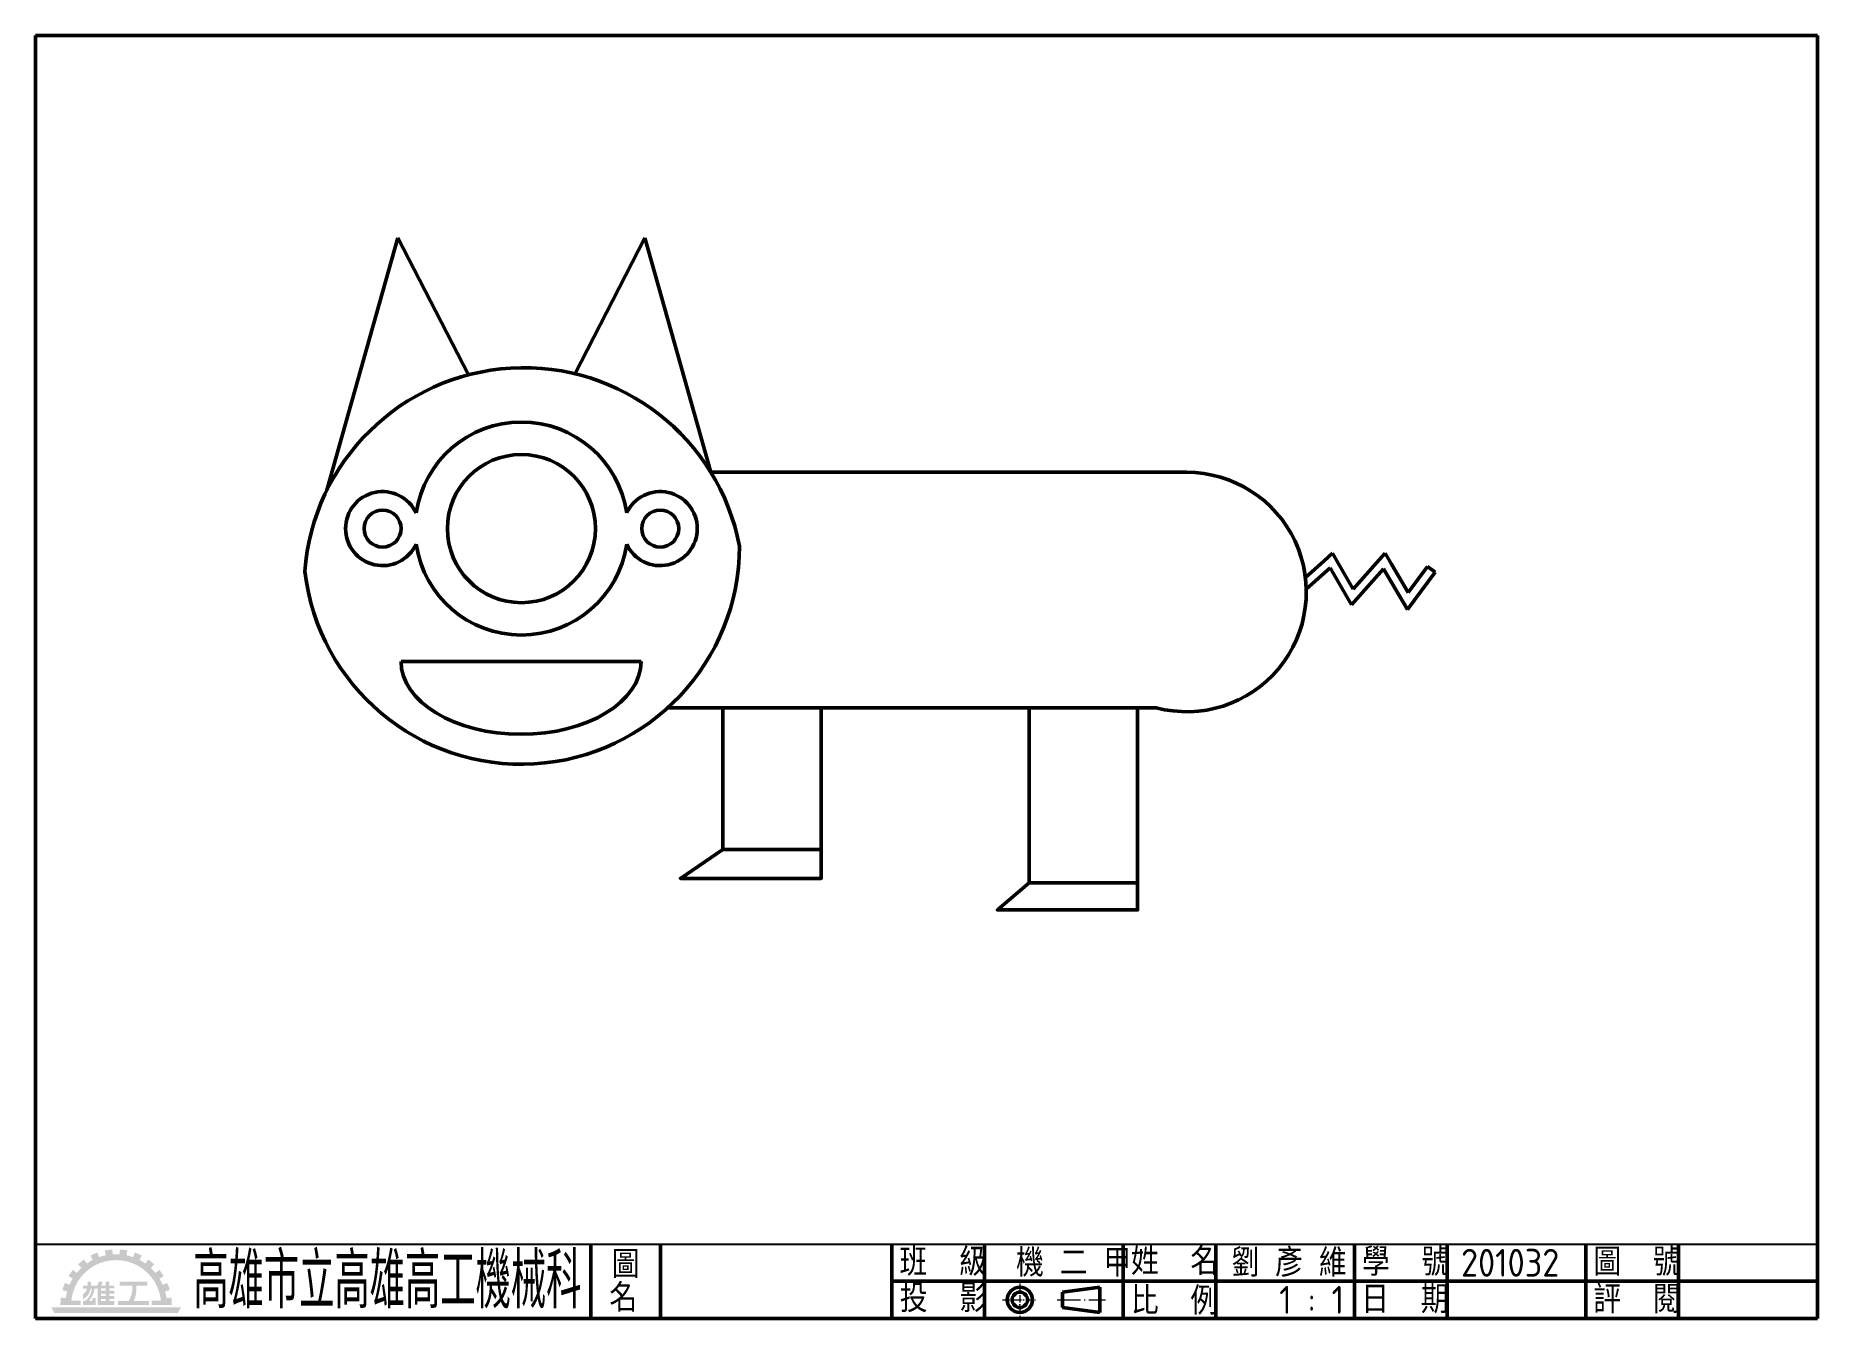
# Model space of a CAD drawing. Extents: x 25 to 410, y 10 to 287.
import ezdxf
from ezdxf.enums import TextEntityAlignment as Align

# ---------------------------------------------------------------- set-up
doc = ezdxf.new("R2010")
doc.units = 0
for name, pattern in [('中心線', [22.2, 20, -1, 0.2, -1]), ('中心線5', [6.8, 5, -0.8, 0.2, -0.8]), ('中心線5偏位', [5.1, 2, -0.5, 0.1, -0.5, 2])]:
    doc.linetypes.add(name, pattern=pattern)
doc.layers.get('0').update_dxf_attribs({"linetype": 'CONTINUOUS'})
for name, color, linetype, lineweight in [('中心線層', 2, '中心線', 18), ('文字層', 6, 'CONTINUOUS', 18), ('輪廓線層', 7, 'CONTINUOUS', 50)]:
    doc.layers.add(name, color=color, linetype=linetype, lineweight=lineweight)
doc.styles.add('CNS', font='isocp.shx', dxfattribs={"bigfont": 'chineset.shx'})

msp = doc.modelspace()

# ---------------------------------------------------------------- hatches: boundary and pattern name
at = {"layer": '文字層'}
h = msp.add_hatch(color=256, dxfattribs=at)
h.paths.add_polyline_path([(47.44, 22.62), (47.93, 23.55, 0.034161), (46.42, 24.21), (46.07, 23.21, 0.034161), (44.63, 23.62), (44.84, 24.65, 0.034161), (43.21, 24.87), (43.14, 23.82, 0.034161), (41.64, 23.82), (41.57, 24.87, 0.034161), (39.94, 24.65), (40.16, 23.62, 0.034161), (38.71, 23.21), (38.36, 24.21, 0.034161), (36.85, 23.55), (37.34, 22.62, 0.034161), (36.06, 21.84), (35.45, 22.7, 0.034161), (34.17, 21.66), (34.9, 20.89, 0.034161), (33.87, 19.8), (33.05, 20.46, 0.034161), (32.11, 19.12), (33.01, 18.57, 0.034161), (32.32, 17.24), (31.35, 17.66, 0.034161), (30.8, 16.11), (31.82, 15.83, 0.034161), (31.51, 14.36), (30.47, 14.5, 0.034161), (30.35, 12.86), (32.68, 12.86), (34.72, 12.86), (34.72, 13.81), (32.72, 13.81, -0.906522), (52.06, 13.81), (50.06, 13.81), (50.06, 12.86), (52.11, 12.86), (54.43, 12.86, 0.034161), (54.32, 14.5), (53.27, 14.36, 0.034161), (52.97, 15.83), (53.98, 16.11, 0.034161), (53.43, 17.66), (52.46, 17.24, 0.034161), (51.77, 18.57), (52.68, 19.12, 0.034161), (51.73, 20.46), (50.91, 19.8, 0.034161), (49.89, 20.89), (50.61, 21.66, 0.034161), (49.33, 22.7), (48.72, 21.84, 0.034161)])
h.paths.add_polyline_path([(56.44, 12.4), (28.35, 12.4), (29.09, 11.13), (55.7, 11.13)])
h.paths.add_polyline_path([(46.77, 16.98, -0.432462), (46.88, 17.09), (49.13, 17.09), (49.13, 17.93), (43.17, 17.93), (43.17, 17.09), (45.82, 17.09, -0.40629), (45.92, 16.99, -0.135568), (45.13, 13.76, -0.271099), (45.03, 13.71), (42.77, 13.71), (42.77, 12.86), (49.53, 12.86), (49.53, 13.71), (46.35, 13.71, -0.534383), (46.25, 13.86, 0.114041)], flags=17)
edge = h.paths.add_edge_path(flags=17)
edge.add_line((42.01, 17.09), (40.96, 17.09))
edge.add_line((40.96, 17.09), (40.96, 17.93))
edge.add_line((40.96, 17.93), (40.11, 17.93))
edge.add_line((40.11, 17.93), (40.11, 17.09))
edge.add_line((40.11, 17.09), (39.19, 17.09))
edge.add_arc((36.66, 18.43), 2.85, 332.0492, 350.0488)
edge.add_line((39.48, 17.93), (38.63, 17.93))
edge.add_arc((37.65, 17.92), 0.98, -69.2817, 0.9854, ccw=False)
edge.add_line((38, 17), (38, 17.09))
edge.add_line((38, 17.09), (36.94, 17.09))
edge.add_spline(control_points=[(36.94, 17.09), (36.94, 17.09), (36.96, 17.37), (36.97, 17.65), (36.97, 17.93)], knot_values=[0, 0, 0, 0, 0.009596, 4.002169, 4.002169, 4.002169, 4.002169], degree=3, periodic=0)
edge.add_line((36.97, 17.93), (36.2, 17.93))
edge.add_spline(control_points=[(36.2, 17.93), (36.21, 17.67), (36.24, 17.39), (36.23, 17.13)], knot_values=[0, 0, 0, 0, 3.800149, 3.800149, 3.800149, 3.800149], degree=3, periodic=0)
edge.add_arc((36.19, 17.13), 0.0422, -90, 0.987, ccw=False)
edge.add_line((36.19, 17.09), (35.25, 17.09))
edge.add_line((35.25, 17.09), (35.25, 16.41))
edge.add_line((35.25, 16.41), (36.06, 16.41))
edge.add_spline(control_points=[(36.06, 16.41), (36.08, 16.33), (35.96, 16.03), (35.73, 15.6), (35.42, 15.32), (35.25, 15.25)], knot_values=[7.330089, 7.330089, 7.330089, 7.330089, 8.570836, 11.570173, 14.124258, 14.124258, 14.124258, 14.124258], degree=3, periodic=0)
edge.add_line((35.25, 15.25), (35.25, 14.18))
edge.add_spline(control_points=[(35.25, 14.18), (35.49, 14.26), (36.03, 14.58), (36.54, 15.35), (36.8, 16.01), (36.87, 16.35), (36.88, 16.41)], knot_values=[7.234919, 7.234919, 7.234919, 7.234919, 10.768334, 15.863247, 20.018265, 20.827203, 20.827203, 20.827203, 20.827203], degree=3, periodic=0)
edge.add_line((36.88, 16.41), (37.15, 16.39))
edge.add_spline(control_points=[(37.15, 16.39), (37.13, 16.05), (36.94, 15.4), (36.48, 14.57), (35.98, 13.88), (35.46, 13.71), (35.25, 13.71)], knot_values=[0, 0, 0, 0, 4.834659, 9.411352, 13.571385, 16.563331, 16.563331, 16.563331, 16.563331], degree=3, periodic=0)
edge.add_line((35.25, 13.71), (35.25, 12.86))
edge.add_line((35.25, 12.86), (38, 12.86))
edge.add_line((38, 12.86), (38, 14.39))
edge.add_line((38, 14.39), (37.39, 14.39))
edge.add_arc((37.39, 14.3), 0.0845, 90, 183.9509)
edge.add_arc((36.68, 14.25), 0.63, -55.8164, 3.9509, ccw=False)
edge.add_line((37.03, 13.73), (36.7, 13.73))
edge.add_arc((36.7, 13.82), 0.0845, 142.6509, 270, ccw=False)
edge.add_spline(control_points=[(36.63, 13.87), (36.8, 14.08), (37.11, 14.58), (37.55, 15.41), (37.64, 16.07), (37.67, 16.41)], knot_values=[0, 0, 0, 0, 3.882648, 8.339679, 13.167216, 13.167216, 13.167216, 13.167216], degree=3, periodic=0)
edge.add_line((37.67, 16.41), (38, 16.41))
edge.add_arc((37.72, 18.15), 1.77, 279.0586, 293.2174)
edge.add_line((38.42, 16.53), (38.42, 12.86))
edge.add_line((38.42, 12.86), (42.01, 12.86))
edge.add_line((42.01, 12.86), (42.01, 13.71))
edge.add_line((42.01, 13.71), (40.96, 13.71))
edge.add_line((40.96, 13.71), (40.96, 14.2))
edge.add_line((40.96, 14.2), (42.01, 14.2))
edge.add_line((42.01, 14.2), (42.01, 14.84))
edge.add_line((42.01, 14.84), (40.96, 14.84))
edge.add_line((40.96, 14.84), (40.96, 15.33))
edge.add_line((40.96, 15.33), (42.01, 15.33))
edge.add_line((42.01, 15.33), (42.01, 15.96))
edge.add_line((42.01, 15.96), (40.96, 15.96))
edge.add_line((40.96, 15.96), (40.96, 16.45))
edge.add_line((40.96, 16.45), (42.01, 16.45))
edge.add_line((42.01, 16.45), (42.01, 17.09))
h.paths.add_polyline_path([(40.11, 16.45), (40.11, 15.96), (39.1, 15.96), (39.1, 16.45)], flags=16)
h.paths.add_polyline_path([(40.11, 15.33), (40.11, 14.84), (39.1, 14.84), (39.1, 15.33)], flags=16)
h.paths.add_polyline_path([(40.11, 14.2), (40.11, 13.71), (39.1, 13.71), (39.1, 14.2)], flags=16)

# ---------------------------------------------------------------- linework, layer by layer
msp.add_line((25, 26), (410, 26))
at = {"layer": '中心線層', "linetype": '中心線5偏位', "ltscale": 0.8}
for p, q in [((237.67, 17.52), (237.67, 10.43)), ((233.93, 14), (241.26, 14))]:
    msp.add_line(p, q, dxfattribs=at)
at = {"layer": '中心線層', "linetype": '中心線5'}
msp.add_line((245.76, 14), (256.21, 14), dxfattribs=at)
at = {"layer": '輪廓線層', "color": 5}
for p, q in [((410, 287), (25, 287)), ((25, 287), (25, 10)), ((410, 10), (410, 287)), ((25, 10), (410, 10))]:
    msp.add_line(p, q, dxfattribs=at)
at = {"layer": '輪廓線層'}
for p, q in [((103.3, 243.32), (87.95, 188.84)), ((103.3, 243.32), (118.53, 213.75)), ((156.64, 243.32), (141.42, 213.75)), ((156.64, 243.32), (170.91, 192.7)), ((170.91, 192.7), (273.72, 192.7)), ((299.37, 170.02), (303.41, 173.59)), ((303.41, 173.59), (305.24, 175.21)), ((306.46, 173.1), (305.24, 175.21)), ((314.77, 173.17), (316.6, 175.22)), ((317.99, 172.86), (316.6, 175.22)), ((299.6, 167.55), (304.73, 172.1)), ((304.73, 172.1), (309.36, 164.1)), ((306.46, 173.1), (309.71, 167.5)), ((309.36, 164.1), (316.27, 171.84)), ((309.71, 167.5), (314.77, 173.17)), ((316.27, 171.84), (321.4, 163.09)), ((317.99, 172.86), (321.59, 166.72)), ((321.4, 163.09), (327.38, 171.17)), ((321.59, 166.72), (325.77, 172.36)), ((327.38, 171.17), (325.77, 172.36)), ((103.95, 151.85), (155.83, 151.85)), ((267.13, 141.85), (161.6, 141.85)), ((173.49, 141.85), (173.49, 111.28)), ((194.74, 111.28), (194.74, 141.85)), ((239.66, 141.85), (239.66, 104.06)), ((263.1, 104.06), (263.1, 141.85)), ((173.49, 111.28), (194.74, 111.28)), ((239.66, 104.06), (263.1, 104.06)), ((246.86, 15.67), (254.99, 16.71)), ((246.86, 15.67), (246.86, 12.33)), ((254.99, 16.71), (254.99, 11.29)), ((246.86, 12.33), (254.99, 11.29))]:
    msp.add_line(p, q, dxfattribs=at)
at = {"layer": '輪廓線層', "color": 4}
for p, q in [((145, 10), (145, 26)), ((160, 10), (160, 26)), ((210, 10), (210, 26)), ((230, 10), (230, 26)), ((260, 10), (260, 26)), ((280, 10), (280, 26)), ((310, 10), (310, 26)), ((330, 10), (330, 26)), ((360, 10), (360, 26)), ((380, 10), (380, 26)), ((210, 18), (410, 18))]:
    msp.add_line(p, q, dxfattribs=at)
at = {"layer": '輪廓線層'}
for points in [[(173.49, 111.28), (164.31, 105.02), (194.74, 105.02), (194.74, 111.28)], [(239.66, 104.06), (232.83, 98.2), (263.1, 98.2), (263.1, 104.06)]]:
    msp.add_lwpolyline(points, dxfattribs=at)
for centre, radius in [((129.97, 180.55), 16), ((99.97, 180.55), 4), ((159.97, 180.55), 4), ((237.67, 14), 2.71), ((237.67, 14), 1.67)]:
    msp.add_circle(centre, radius, dxfattribs=at)
for centre, radius, start, end in [((130.49, 167.83), 47.45, 10.8706, 175.8302), ((129.97, 180.55), 23, 8.4555, 171.5445), ((273.72, 166.85), 25.85, 255.2488, 90), ((99.97, 180.55), 8, 25.0078, 334.9922), ((159.97, 180.55), 8, 205.0078, 154.9922), ((129.97, 180.55), 23, 188.4555, 351.5445), ((129.97, 176.78), 47.12, 186.7008, 0)]:
    msp.add_arc(centre, radius, start, end, dxfattribs=at)
msp.add_ellipse((129.89, 151.85), major_axis=(25.94, 0), ratio=0.606142, start_param=3.141593, end_param=6.283185, dxfattribs=at)

# ---------------------------------------------------------------- texts
at = {"layer": '文字層', "style": 'CNS', "width": 0.63661}
msp.add_text('高雄市立高雄高工機械科', height=12, dxfattribs=at).set_placement((59.06, 12.13), (142.94, 12.13), align=Align.FIT)
at = {"layer": '文字層', "style": 'CNS'}
for s, p in [('圖', (149.48, 18.67)), ('班  級', (211.66, 19.17)), ('  機 二 甲', (230, 19)), ('姓  名', (261.67, 19.36)), (' 劉 彥 維', (280, 19)), ('學  號', (311.61, 19.19)), ('201032', (333, 19)), ('圖  號', (361.59, 19.18)), ('名', (148.97, 11.45)), ('投  影', (211.73, 11.32)), ('比  例', (261.68, 10.82)), ('    1 : 1', (280, 11)), ('日  期', (311.44, 11.11)), ('評  閱', (361.6, 11.1))]:
    msp.add_text(s, height=6, dxfattribs=at).set_placement(p)

doc.saveas('drawing.dxf')
